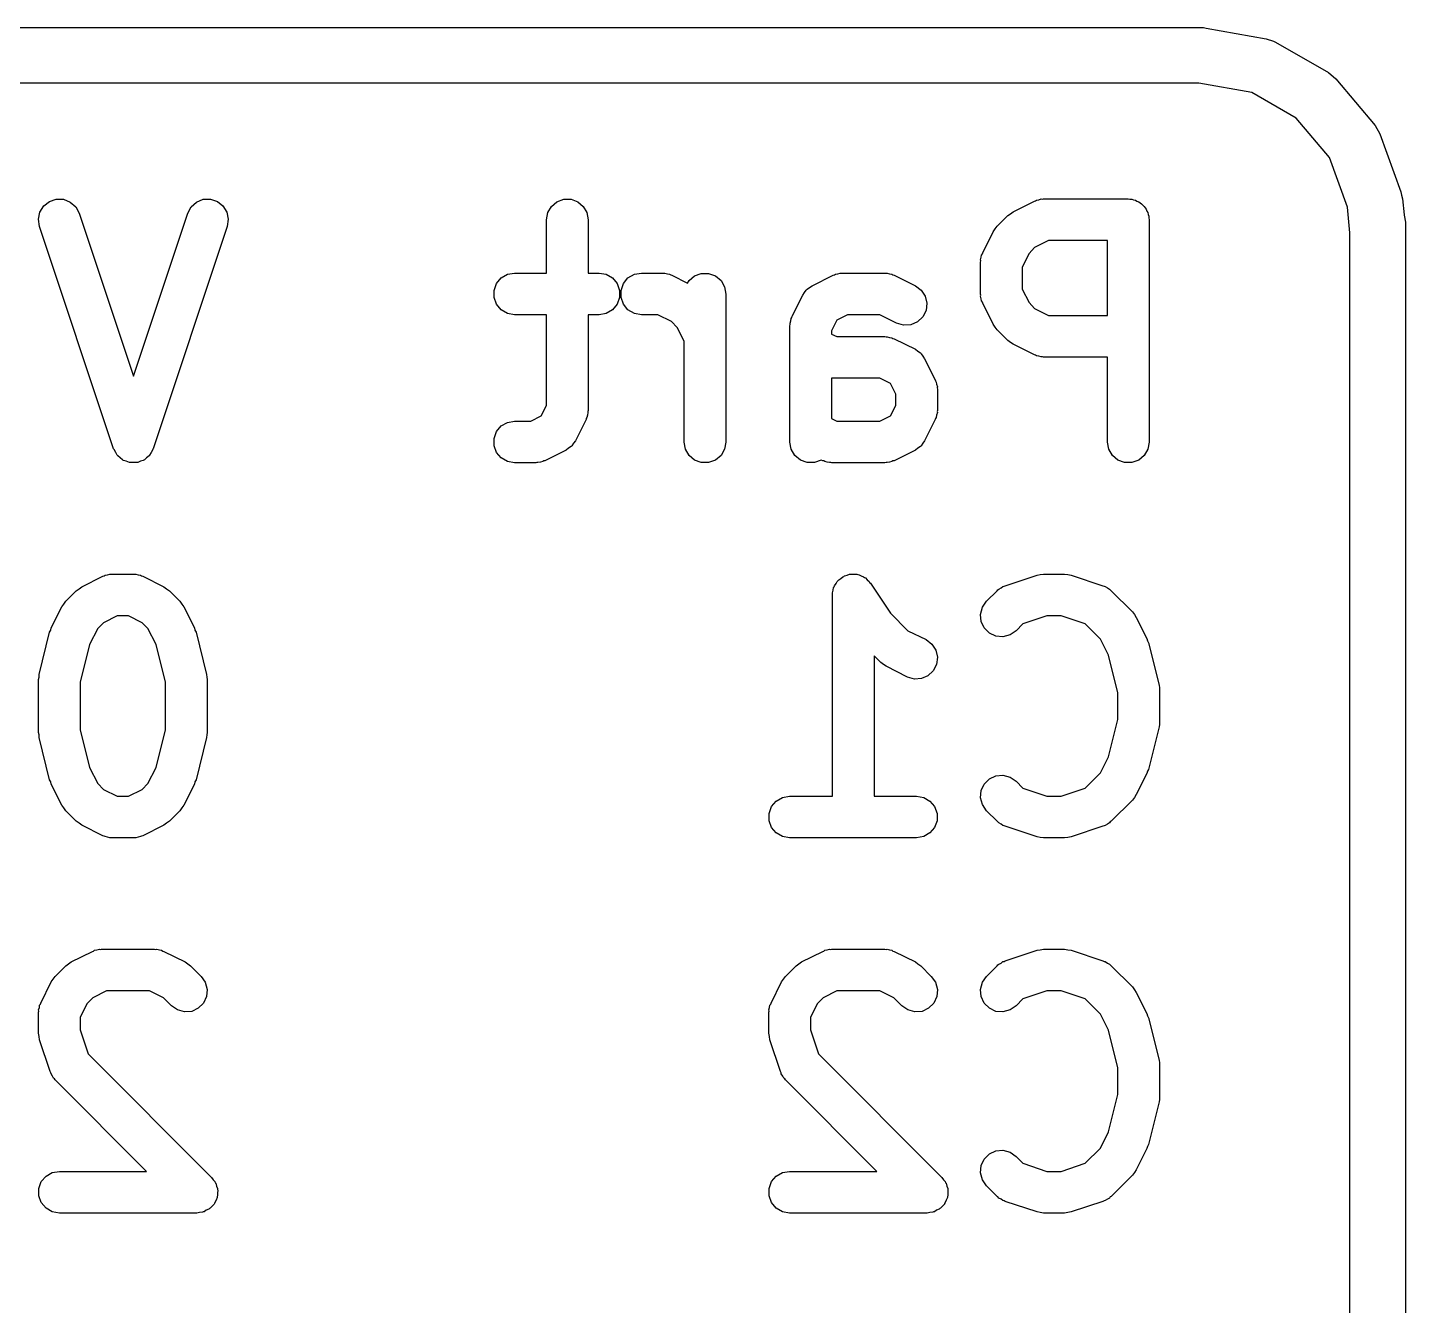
# Model space of a CAD drawing. Extents: x 105.7 to 188.1, y -135.5 to -88.6.
# Drawn here: x 110.684 to 115.645, y -111.179 to -106.58 of the extents above; entities that cross this region are included whole.
import ezdxf

# ---------------------------------------------------------------- set-up
doc = ezdxf.new("R2010")
doc.units = 0
doc.header["$MEASUREMENT"] = 0
doc.layers.add('BLACK', color=7, linetype='CONTINUOUS')

msp = doc.modelspace()

# ---------------------------------------------------------------- linework, layer by layer
at = {"layer": 'BLACK', "linetype": 'CONTINUOUS'}
for p, q in [((105.791, -106.58), (114.918, -106.58)), ((114.918, -106.58), (114.927, -106.582)), ((114.927, -106.582), (114.927, -106.582)), ((114.927, -106.582), (115.144, -106.62)), ((115.144, -106.62), (115.17, -106.629)), ((115.17, -106.629), (115.177, -106.632)), ((115.177, -106.632), (115.368, -106.742)), ((115.368, -106.742), (115.394, -106.764)), ((114.901, -106.78), (105.791, -106.78)), ((115.092, -106.814), (114.901, -106.78)), ((115.394, -106.764), (115.536, -106.933)), ((115.252, -106.906), (115.092, -106.814)), ((115.372, -107.048), (115.252, -106.906)), ((115.536, -106.933), (115.553, -106.963)), ((115.553, -106.963), (115.629, -107.171)), ((115.436, -107.227), (115.372, -107.048)), ((115.629, -107.171), (115.631, -107.183)), ((115.631, -107.183), (115.635, -107.196)), ((115.635, -107.196), (115.64, -107.254)), ((110.724, -107.27), (110.729, -107.244)), ((110.729, -107.244), (110.743, -107.222)), ((110.743, -107.222), (110.763, -107.206)), ((110.763, -107.206), (110.788, -107.198)), ((110.788, -107.198), (110.814, -107.198)), ((110.814, -107.198), (110.838, -107.208)), ((110.838, -107.208), (110.858, -107.225)), ((110.858, -107.225), (110.87, -107.248)), ((111.261, -107.248), (111.274, -107.225)), ((111.274, -107.225), (111.293, -107.208)), ((111.293, -107.208), (111.317, -107.198)), ((111.317, -107.198), (111.343, -107.198)), ((111.343, -107.198), (111.368, -107.206)), ((111.368, -107.206), (111.388, -107.222)), ((111.388, -107.222), (111.402, -107.244)), ((111.402, -107.244), (111.407, -107.27)), ((112.553, -107.272), (112.557, -107.246)), ((112.557, -107.246), (112.571, -107.224)), ((112.571, -107.224), (112.59, -107.207)), ((112.59, -107.207), (112.615, -107.198)), ((112.615, -107.198), (112.641, -107.198)), ((112.641, -107.198), (112.665, -107.207)), ((112.665, -107.207), (112.685, -107.224)), ((112.685, -107.224), (112.698, -107.246)), ((112.698, -107.246), (112.703, -107.272)), ((114.223, -107.25), (114.233, -107.243)), ((114.233, -107.243), (114.309, -107.205)), ((114.309, -107.205), (114.313, -107.204)), ((114.313, -107.204), (114.317, -107.201)), ((114.317, -107.201), (114.325, -107.2)), ((114.325, -107.2), (114.334, -107.197)), ((114.334, -107.197), (114.338, -107.198)), ((114.338, -107.198), (114.342, -107.197)), ((114.342, -107.197), (114.647, -107.197)), ((114.647, -107.197), (114.653, -107.198)), ((114.653, -107.198), (114.66, -107.198)), ((114.66, -107.198), (114.666, -107.2)), ((114.666, -107.2), (114.673, -107.201)), ((114.673, -107.201), (114.678, -107.205)), ((114.678, -107.205), (114.685, -107.207)), ((114.685, -107.207), (114.69, -107.211)), ((114.69, -107.211), (114.695, -107.214)), ((114.695, -107.214), (114.699, -107.219)), ((114.699, -107.219), (114.704, -107.224)), ((114.704, -107.224), (114.708, -107.229)), ((114.708, -107.229), (114.712, -107.234)), ((114.712, -107.234), (114.714, -107.241)), ((114.714, -107.241), (114.718, -107.246)), ((114.718, -107.246), (114.719, -107.253)), ((115.445, -107.319), (115.436, -107.227)), ((110.728, -107.296), (110.724, -107.27)), ((110.87, -107.248), (111.066, -107.835)), ((111.066, -107.835), (111.261, -107.248)), ((111.407, -107.27), (111.403, -107.296)), ((112.553, -107.464), (112.553, -107.272)), ((112.703, -107.272), (112.703, -107.464)), ((114.168, -107.305), (114.175, -107.295)), ((114.175, -107.295), (114.213, -107.257)), ((114.213, -107.257), (114.223, -107.25)), ((114.719, -107.253), (114.721, -107.259)), ((114.721, -107.259), (114.721, -107.265)), ((114.721, -107.265), (114.722, -107.272)), ((114.722, -107.272), (114.722, -108.072)), ((115.64, -107.254), (115.64, -107.255)), ((115.64, -107.255), (115.645, -107.281)), ((115.645, -107.281), (115.645, -116.239)), ((110.994, -108.096), (110.728, -107.296)), ((111.403, -107.296), (111.137, -108.096)), ((114.123, -107.391), (114.161, -107.315)), ((114.161, -107.315), (114.168, -107.305)), ((115.445, -116.222), (115.445, -107.319)), ((114.122, -107.395), (114.123, -107.391)), ((114.29, -107.393), (114.265, -107.442)), ((114.31, -107.372), (114.29, -107.393)), ((114.36, -107.347), (114.31, -107.372)), ((114.572, -107.347), (114.36, -107.347)), ((114.572, -107.616), (114.572, -107.347)), ((114.115, -107.416), (114.118, -107.407)), ((114.116, -107.42), (114.115, -107.416)), ((114.115, -107.424), (114.116, -107.42)), ((114.115, -107.539), (114.115, -107.424)), ((114.118, -107.407), (114.119, -107.399)), ((114.119, -107.399), (114.122, -107.395)), ((114.265, -107.442), (114.265, -107.521)), ((112.373, -107.501), (112.389, -107.481)), ((112.389, -107.481), (112.412, -107.468)), ((112.412, -107.468), (112.438, -107.464)), ((112.438, -107.464), (112.553, -107.464)), ((112.703, -107.464), (112.742, -107.464)), ((112.742, -107.464), (112.768, -107.468)), ((112.768, -107.468), (112.79, -107.481)), ((112.79, -107.481), (112.807, -107.501)), ((112.83, -107.501), (112.846, -107.481)), ((112.846, -107.481), (112.869, -107.468)), ((112.869, -107.468), (112.895, -107.464)), ((112.895, -107.464), (112.971, -107.464)), ((112.971, -107.464), (112.975, -107.464)), ((112.975, -107.464), (112.979, -107.464)), ((112.979, -107.464), (112.988, -107.467)), ((112.988, -107.467), (112.996, -107.468)), ((112.996, -107.468), (113, -107.47)), ((113, -107.47), (113.004, -107.471)), ((113.004, -107.471), (113.06, -107.5)), ((113.06, -107.5), (113.066, -107.49)), ((113.066, -107.49), (113.086, -107.474)), ((113.086, -107.474), (113.11, -107.465)), ((113.11, -107.465), (113.136, -107.465)), ((113.136, -107.465), (113.161, -107.474)), ((113.161, -107.474), (113.181, -107.49)), ((113.181, -107.49), (113.194, -107.513)), ((113.509, -107.51), (113.585, -107.471)), ((113.585, -107.471), (113.589, -107.47)), ((113.589, -107.47), (113.593, -107.468)), ((113.593, -107.468), (113.601, -107.467)), ((113.601, -107.467), (113.61, -107.464)), ((113.61, -107.464), (113.614, -107.464)), ((113.614, -107.464), (113.618, -107.464)), ((113.618, -107.464), (113.771, -107.464)), ((113.771, -107.464), (113.775, -107.464)), ((113.775, -107.464), (113.779, -107.464)), ((113.779, -107.464), (113.788, -107.467)), ((113.788, -107.467), (113.796, -107.468)), ((113.796, -107.468), (113.8, -107.47)), ((113.8, -107.47), (113.804, -107.471)), ((113.804, -107.471), (113.881, -107.51)), ((112.364, -107.526), (112.373, -107.501)), ((112.364, -107.552), (112.364, -107.526)), ((112.807, -107.501), (112.816, -107.526)), ((112.816, -107.526), (112.816, -107.552)), ((112.821, -107.526), (112.83, -107.501)), ((112.821, -107.552), (112.821, -107.526)), ((113.194, -107.513), (113.198, -107.539)), ((113.198, -107.539), (113.198, -108.072)), ((113.437, -107.619), (113.475, -107.543)), ((113.475, -107.543), (113.482, -107.534)), ((113.482, -107.534), (113.488, -107.525)), ((113.488, -107.525), (113.489, -107.524)), ((113.489, -107.524), (113.491, -107.522)), ((113.491, -107.522), (113.5, -107.516)), ((113.5, -107.516), (113.509, -107.51)), ((113.881, -107.51), (113.901, -107.525)), ((113.901, -107.525), (113.916, -107.547)), ((114.116, -107.543), (114.115, -107.539)), ((114.115, -107.547), (114.116, -107.543)), ((114.265, -107.521), (114.29, -107.57)), ((112.373, -107.576), (112.364, -107.552)), ((112.389, -107.596), (112.373, -107.576)), ((112.807, -107.576), (112.79, -107.596)), ((112.816, -107.552), (112.807, -107.576)), ((112.83, -107.576), (112.821, -107.552)), ((112.846, -107.596), (112.83, -107.576)), ((113.916, -107.547), (113.922, -107.572)), ((113.922, -107.572), (113.919, -107.598)), ((114.118, -107.556), (114.115, -107.547)), ((114.119, -107.564), (114.118, -107.556)), ((114.122, -107.568), (114.119, -107.564)), ((114.123, -107.572), (114.122, -107.568)), ((114.161, -107.648), (114.123, -107.572)), ((114.29, -107.57), (114.31, -107.591)), ((114.31, -107.591), (114.36, -107.616)), ((112.412, -107.609), (112.389, -107.596)), ((112.438, -107.614), (112.412, -107.609)), ((112.553, -107.614), (112.438, -107.614)), ((112.553, -107.94), (112.553, -107.614)), ((112.742, -107.614), (112.703, -107.614)), ((112.703, -107.614), (112.703, -107.958)), ((112.768, -107.609), (112.742, -107.614)), ((112.79, -107.596), (112.768, -107.609)), ((112.869, -107.609), (112.846, -107.596)), ((112.895, -107.614), (112.869, -107.609)), ((112.953, -107.614), (112.895, -107.614)), ((113.003, -107.638), (112.953, -107.614)), ((113.023, -107.659), (113.003, -107.638)), ((113.43, -107.644), (113.432, -107.636)), ((113.432, -107.636), (113.434, -107.627)), ((113.434, -107.627), (113.436, -107.623)), ((113.436, -107.623), (113.437, -107.619)), ((113.598, -107.633), (113.579, -107.671)), ((113.636, -107.614), (113.598, -107.633)), ((113.753, -107.614), (113.636, -107.614)), ((113.813, -107.644), (113.753, -107.614)), ((113.888, -107.639), (113.864, -107.65)), ((113.907, -107.621), (113.888, -107.639)), ((113.919, -107.598), (113.907, -107.621)), ((114.36, -107.616), (114.572, -107.616)), ((113.048, -107.709), (113.023, -107.659)), ((113.429, -107.653), (113.43, -107.649)), ((113.429, -108.072), (113.429, -107.653)), ((113.43, -107.649), (113.43, -107.644)), ((113.579, -107.671), (113.579, -107.683)), ((113.579, -107.683), (113.598, -107.692)), ((113.598, -107.692), (113.771, -107.692)), ((113.771, -107.692), (113.775, -107.693)), ((113.838, -107.651), (113.813, -107.644)), ((113.864, -107.65), (113.838, -107.651)), ((114.168, -107.658), (114.161, -107.648)), ((114.175, -107.668), (114.168, -107.658)), ((114.213, -107.706), (114.175, -107.668)), ((113.048, -108.072), (113.048, -107.709)), ((113.775, -107.693), (113.779, -107.693)), ((113.779, -107.693), (113.788, -107.695)), ((113.788, -107.695), (113.796, -107.697)), ((113.796, -107.697), (113.8, -107.699)), ((113.8, -107.699), (113.804, -107.7)), ((113.804, -107.7), (113.881, -107.738)), ((113.881, -107.738), (113.889, -107.745)), ((114.223, -107.713), (114.213, -107.706)), ((114.233, -107.72), (114.223, -107.713)), ((114.309, -107.758), (114.233, -107.72)), ((113.889, -107.745), (113.899, -107.751)), ((113.899, -107.751), (113.9, -107.752)), ((113.9, -107.752), (113.901, -107.754)), ((113.901, -107.754), (113.908, -107.763)), ((113.908, -107.763), (113.914, -107.772)), ((113.914, -107.772), (113.952, -107.848)), ((114.313, -107.759), (114.309, -107.758)), ((114.317, -107.761), (114.313, -107.759)), ((114.325, -107.763), (114.317, -107.761)), ((114.334, -107.765), (114.325, -107.763)), ((114.338, -107.765), (114.334, -107.765)), ((114.342, -107.766), (114.338, -107.765)), ((114.572, -107.766), (114.342, -107.766)), ((114.572, -108.072), (114.572, -107.766)), ((113.58, -107.842), (113.579, -107.842)), ((113.579, -107.842), (113.579, -107.987)), ((113.753, -107.842), (113.58, -107.842)), ((113.791, -107.861), (113.753, -107.842)), ((113.81, -107.899), (113.791, -107.861)), ((113.952, -107.848), (113.953, -107.852)), ((113.953, -107.852), (113.956, -107.856)), ((113.956, -107.856), (113.957, -107.864)), ((113.957, -107.864), (113.96, -107.873)), ((113.96, -107.873), (113.959, -107.877)), ((113.959, -107.877), (113.96, -107.881)), ((113.96, -107.881), (113.96, -107.958)), ((112.534, -107.978), (112.553, -107.94)), ((113.791, -107.978), (113.81, -107.94)), ((113.81, -107.94), (113.81, -107.899)), ((112.496, -107.997), (112.534, -107.978)), ((112.696, -107.987), (112.695, -107.991)), ((112.698, -107.983), (112.696, -107.987)), ((112.7, -107.975), (112.698, -107.983)), ((112.702, -107.966), (112.7, -107.975)), ((112.703, -107.958), (112.702, -107.962)), ((112.702, -107.962), (112.702, -107.966)), ((113.579, -107.987), (113.598, -107.997)), ((113.753, -107.997), (113.791, -107.978)), ((113.953, -107.987), (113.952, -107.991)), ((113.956, -107.983), (113.953, -107.987)), ((113.957, -107.975), (113.956, -107.983)), ((113.96, -107.966), (113.957, -107.975)), ((113.96, -107.958), (113.959, -107.962)), ((113.959, -107.962), (113.96, -107.966)), ((112.364, -108.059), (112.373, -108.034)), ((112.373, -108.034), (112.389, -108.014)), ((112.389, -108.014), (112.412, -108.001)), ((112.412, -108.001), (112.438, -107.997)), ((112.438, -107.997), (112.496, -107.997)), ((112.695, -107.991), (112.657, -108.067)), ((113.598, -107.997), (113.753, -107.997)), ((113.952, -107.991), (113.914, -108.067)), ((112.364, -108.085), (112.364, -108.059)), ((112.373, -108.109), (112.364, -108.085)), ((112.641, -108.088), (112.632, -108.094)), ((112.643, -108.087), (112.641, -108.088)), ((112.644, -108.085), (112.643, -108.087)), ((112.65, -108.076), (112.644, -108.085)), ((112.657, -108.067), (112.65, -108.076)), ((113.053, -108.098), (113.048, -108.072)), ((113.198, -108.072), (113.194, -108.098)), ((113.434, -108.098), (113.429, -108.072)), ((113.899, -108.088), (113.889, -108.094)), ((113.9, -108.087), (113.899, -108.088)), ((113.901, -108.085), (113.9, -108.087)), ((113.908, -108.076), (113.901, -108.085)), ((113.914, -108.067), (113.908, -108.076)), ((114.577, -108.098), (114.572, -108.072)), ((114.722, -108.072), (114.718, -108.098)), ((110.995, -108.097), (110.994, -108.096)), ((110.996, -108.099), (110.995, -108.097)), ((111.002, -108.109), (110.996, -108.099)), ((111.007, -108.119), (111.002, -108.109)), ((111.008, -108.12), (111.007, -108.119)), ((111.01, -108.122), (111.008, -108.12)), ((111.018, -108.129), (111.01, -108.122)), ((111.026, -108.136), (111.018, -108.129)), ((111.028, -108.137), (111.026, -108.136)), ((111.03, -108.138), (111.028, -108.137)), ((111.04, -108.141), (111.03, -108.138)), ((111.101, -108.138), (111.091, -108.141)), ((111.103, -108.137), (111.101, -108.138)), ((111.105, -108.136), (111.103, -108.137)), ((111.113, -108.129), (111.105, -108.136)), ((111.122, -108.122), (111.113, -108.129)), ((111.123, -108.12), (111.122, -108.122)), ((111.124, -108.119), (111.123, -108.12)), ((111.13, -108.109), (111.124, -108.119)), ((111.135, -108.099), (111.13, -108.109)), ((111.136, -108.097), (111.135, -108.099)), ((111.137, -108.096), (111.136, -108.097)), ((112.389, -108.129), (112.373, -108.109)), ((112.412, -108.142), (112.389, -108.129)), ((112.623, -108.101), (112.547, -108.139)), ((112.632, -108.094), (112.623, -108.101)), ((113.066, -108.12), (113.053, -108.098)), ((113.086, -108.137), (113.066, -108.12)), ((113.11, -108.146), (113.086, -108.137)), ((113.161, -108.137), (113.136, -108.146)), ((113.181, -108.12), (113.161, -108.137)), ((113.194, -108.098), (113.181, -108.12)), ((113.447, -108.12), (113.434, -108.098)), ((113.467, -108.137), (113.447, -108.12)), ((113.491, -108.146), (113.467, -108.137)), ((113.542, -108.137), (113.517, -108.146)), ((113.547, -108.139), (113.542, -108.137)), ((113.542, -108.137), (113.542, -108.137)), ((113.881, -108.101), (113.804, -108.139)), ((113.889, -108.094), (113.881, -108.101)), ((114.59, -108.12), (114.577, -108.098)), ((114.61, -108.137), (114.59, -108.12)), ((114.634, -108.146), (114.61, -108.137)), ((114.685, -108.137), (114.66, -108.146)), ((114.704, -108.12), (114.685, -108.137)), ((114.718, -108.098), (114.704, -108.12)), ((111.051, -108.145), (111.04, -108.141)), ((111.053, -108.145), (111.051, -108.145)), ((111.055, -108.146), (111.053, -108.145)), ((111.066, -108.146), (111.055, -108.146)), ((111.077, -108.146), (111.066, -108.146)), ((111.079, -108.145), (111.077, -108.146)), ((111.081, -108.145), (111.079, -108.145)), ((111.091, -108.141), (111.081, -108.145)), ((112.438, -108.147), (112.412, -108.142)), ((112.514, -108.147), (112.438, -108.147)), ((112.518, -108.146), (112.514, -108.147)), ((112.522, -108.146), (112.518, -108.146)), ((112.531, -108.144), (112.522, -108.146)), ((112.539, -108.142), (112.531, -108.144)), ((112.543, -108.14), (112.539, -108.142)), ((112.547, -108.139), (112.543, -108.14)), ((113.136, -108.146), (113.11, -108.146)), ((113.517, -108.146), (113.491, -108.146)), ((113.551, -108.14), (113.547, -108.139)), ((113.555, -108.142), (113.551, -108.14)), ((113.563, -108.144), (113.555, -108.142)), ((113.572, -108.146), (113.563, -108.144)), ((113.576, -108.146), (113.572, -108.146)), ((113.58, -108.147), (113.576, -108.146)), ((113.771, -108.147), (113.58, -108.147)), ((113.775, -108.146), (113.771, -108.147)), ((113.779, -108.146), (113.775, -108.146)), ((113.788, -108.144), (113.779, -108.146)), ((113.796, -108.142), (113.788, -108.144)), ((113.8, -108.14), (113.796, -108.142)), ((113.804, -108.139), (113.8, -108.14)), ((114.66, -108.146), (114.634, -108.146)), ((110.88, -108.593), (110.956, -108.555)), ((110.956, -108.555), (110.96, -108.554)), ((110.96, -108.554), (110.964, -108.551)), ((110.964, -108.551), (110.972, -108.55)), ((110.972, -108.55), (110.981, -108.547)), ((110.981, -108.547), (110.985, -108.548)), ((110.985, -108.548), (110.989, -108.547)), ((110.989, -108.547), (111.066, -108.547)), ((111.066, -108.547), (111.07, -108.548)), ((111.07, -108.548), (111.074, -108.547)), ((111.074, -108.547), (111.083, -108.55)), ((111.083, -108.55), (111.091, -108.551)), ((111.091, -108.551), (111.095, -108.554)), ((111.095, -108.554), (111.099, -108.555)), ((111.099, -108.555), (111.175, -108.593)), ((113.589, -108.589), (113.595, -108.581)), ((113.595, -108.581), (113.599, -108.574)), ((113.599, -108.574), (113.602, -108.571)), ((113.602, -108.571), (113.605, -108.568)), ((113.605, -108.568), (113.612, -108.563)), ((113.612, -108.563), (113.619, -108.557)), ((113.619, -108.557), (113.623, -108.556)), ((113.623, -108.556), (113.626, -108.553)), ((113.626, -108.553), (113.635, -108.551)), ((113.635, -108.551), (113.644, -108.548)), ((113.644, -108.548), (113.648, -108.548)), ((113.648, -108.548), (113.652, -108.547)), ((113.652, -108.547), (113.661, -108.548)), ((113.661, -108.548), (113.67, -108.548)), ((113.67, -108.548), (113.673, -108.549)), ((113.673, -108.549), (113.678, -108.55)), ((113.678, -108.55), (113.686, -108.554)), ((113.686, -108.554), (113.694, -108.557)), ((113.694, -108.557), (113.697, -108.56)), ((113.697, -108.56), (113.701, -108.561)), ((113.701, -108.561), (113.707, -108.568)), ((113.707, -108.568), (113.714, -108.574)), ((113.714, -108.574), (113.716, -108.577)), ((113.716, -108.577), (113.719, -108.58)), ((113.719, -108.58), (113.791, -108.688)), ((114.204, -108.589), (114.319, -108.551)), ((114.319, -108.551), (114.33, -108.549)), ((114.33, -108.549), (114.342, -108.547)), ((114.342, -108.547), (114.418, -108.547)), ((114.418, -108.547), (114.43, -108.549)), ((114.43, -108.549), (114.442, -108.551)), ((114.442, -108.551), (114.556, -108.589)), ((110.822, -108.645), (110.86, -108.607)), ((110.86, -108.607), (110.87, -108.6)), ((110.87, -108.6), (110.88, -108.593)), ((111.175, -108.593), (111.185, -108.6)), ((111.185, -108.6), (111.195, -108.607)), ((111.195, -108.607), (111.233, -108.645)), ((113.582, -108.614), (113.585, -108.605)), ((113.582, -108.618), (113.582, -108.614)), ((113.582, -108.622), (113.582, -108.618)), ((113.582, -109.347), (113.582, -108.622)), ((113.585, -108.605), (113.586, -108.596)), ((113.586, -108.596), (113.588, -108.593)), ((113.588, -108.593), (113.589, -108.589)), ((114.137, -108.645), (114.175, -108.607)), ((114.175, -108.607), (114.178, -108.604)), ((114.178, -108.604), (114.181, -108.601)), ((114.181, -108.601), (114.189, -108.597)), ((114.189, -108.597), (114.196, -108.592)), ((114.196, -108.592), (114.2, -108.591)), ((114.2, -108.591), (114.204, -108.589)), ((114.556, -108.589), (114.56, -108.591)), ((114.56, -108.591), (114.564, -108.592)), ((114.564, -108.592), (114.572, -108.597)), ((114.572, -108.597), (114.579, -108.601)), ((114.579, -108.601), (114.582, -108.604)), ((114.582, -108.604), (114.586, -108.607)), ((114.586, -108.607), (114.662, -108.683)), ((110.77, -108.741), (110.808, -108.665)), ((110.808, -108.665), (110.815, -108.655)), ((110.815, -108.655), (110.822, -108.645)), ((111.233, -108.645), (111.24, -108.655)), ((111.24, -108.655), (111.247, -108.665)), ((111.247, -108.665), (111.285, -108.741)), ((114.115, -108.692), (114.122, -108.666)), ((114.122, -108.666), (114.137, -108.645)), ((114.662, -108.683), (114.669, -108.693)), ((110.958, -108.722), (110.937, -108.743)), ((111.007, -108.697), (110.958, -108.722)), ((111.048, -108.697), (111.007, -108.697)), ((111.097, -108.722), (111.048, -108.697)), ((111.118, -108.743), (111.097, -108.722)), ((113.791, -108.688), (113.853, -108.751)), ((114.117, -108.718), (114.115, -108.692)), ((114.128, -108.741), (114.117, -108.718)), ((114.268, -108.726), (114.243, -108.751)), ((114.354, -108.697), (114.268, -108.726)), ((114.406, -108.697), (114.354, -108.697)), ((114.492, -108.726), (114.406, -108.697)), ((114.547, -108.781), (114.492, -108.726)), ((114.669, -108.693), (114.676, -108.703)), ((114.676, -108.703), (114.714, -108.779)), ((110.726, -108.908), (110.764, -108.756)), ((110.764, -108.756), (110.768, -108.749)), ((110.768, -108.749), (110.77, -108.741)), ((110.937, -108.743), (110.908, -108.8)), ((111.147, -108.8), (111.118, -108.743)), ((111.285, -108.741), (111.287, -108.749)), ((111.287, -108.749), (111.291, -108.756)), ((111.291, -108.756), (111.329, -108.908)), ((113.853, -108.751), (113.919, -108.783)), ((113.919, -108.783), (113.94, -108.799)), ((114.147, -108.76), (114.128, -108.741)), ((114.17, -108.771), (114.147, -108.76)), ((114.196, -108.773), (114.17, -108.771)), ((114.222, -108.766), (114.196, -108.773)), ((114.243, -108.751), (114.222, -108.766)), ((114.576, -108.839), (114.547, -108.781)), ((114.714, -108.779), (114.716, -108.787)), ((110.908, -108.8), (110.874, -108.936)), ((111.181, -108.936), (111.147, -108.8)), ((113.94, -108.799), (113.954, -108.821)), ((113.954, -108.821), (113.96, -108.846)), ((114.716, -108.787), (114.72, -108.794)), ((114.72, -108.794), (114.758, -108.947)), ((113.756, -108.865), (113.732, -108.841)), ((113.732, -108.841), (113.732, -109.347)), ((113.766, -108.872), (113.756, -108.865)), ((113.775, -108.879), (113.766, -108.872)), ((113.852, -108.918), (113.775, -108.879)), ((113.957, -108.872), (113.945, -108.895)), ((113.96, -108.846), (113.957, -108.872)), ((114.61, -108.974), (114.576, -108.839)), ((110.724, -108.927), (110.726, -108.918)), ((110.724, -109.117), (110.724, -108.927)), ((110.726, -108.918), (110.726, -108.908)), ((111.329, -108.908), (111.33, -108.918)), ((111.33, -108.918), (111.331, -108.927)), ((111.331, -108.927), (111.331, -109.117)), ((113.877, -108.925), (113.852, -108.918)), ((113.903, -108.923), (113.877, -108.925)), ((113.926, -108.913), (113.903, -108.923)), ((113.945, -108.895), (113.926, -108.913)), ((110.874, -108.936), (110.874, -109.108)), ((111.181, -109.108), (111.181, -108.936)), ((114.61, -109.07), (114.61, -108.974)), ((114.758, -108.947), (114.759, -108.956)), ((114.759, -108.956), (114.76, -108.965)), ((114.76, -108.965), (114.76, -109.079)), ((114.576, -109.205), (114.61, -109.07)), ((114.76, -109.079), (114.759, -109.088)), ((110.726, -109.126), (110.724, -109.117)), ((110.726, -109.135), (110.726, -109.126)), ((110.874, -109.108), (110.908, -109.243)), ((111.147, -109.243), (111.181, -109.108)), ((111.33, -109.126), (111.329, -109.135)), ((111.331, -109.117), (111.33, -109.126)), ((114.758, -109.097), (114.72, -109.25)), ((114.759, -109.088), (114.758, -109.097)), ((110.764, -109.288), (110.726, -109.135)), ((111.329, -109.135), (111.291, -109.288)), ((114.547, -109.263), (114.576, -109.205)), ((110.908, -109.243), (110.937, -109.301)), ((111.118, -109.301), (111.147, -109.243)), ((114.147, -109.284), (114.17, -109.273)), ((114.17, -109.273), (114.196, -109.271)), ((114.196, -109.271), (114.222, -109.278)), ((114.222, -109.278), (114.243, -109.293)), ((114.492, -109.318), (114.547, -109.263)), ((114.714, -109.265), (114.676, -109.341)), ((114.716, -109.257), (114.714, -109.265)), ((114.72, -109.25), (114.716, -109.257)), ((110.768, -109.295), (110.764, -109.288)), ((110.77, -109.303), (110.768, -109.295)), ((110.808, -109.379), (110.77, -109.303)), ((110.937, -109.301), (110.958, -109.322)), ((110.958, -109.322), (111.007, -109.347)), ((111.048, -109.347), (111.097, -109.322)), ((111.097, -109.322), (111.118, -109.301)), ((111.285, -109.303), (111.247, -109.379)), ((111.287, -109.295), (111.285, -109.303)), ((111.291, -109.288), (111.287, -109.295)), ((114.115, -109.352), (114.117, -109.326)), ((114.117, -109.326), (114.128, -109.303)), ((114.128, -109.303), (114.147, -109.284)), ((114.243, -109.293), (114.268, -109.318)), ((114.268, -109.318), (114.354, -109.347)), ((114.406, -109.347), (114.492, -109.318)), ((110.815, -109.389), (110.808, -109.379)), ((111.007, -109.347), (111.048, -109.347)), ((111.247, -109.379), (111.24, -109.389)), ((113.363, -109.384), (113.38, -109.364)), ((113.38, -109.364), (113.402, -109.351)), ((113.402, -109.351), (113.428, -109.347)), ((113.428, -109.347), (113.582, -109.347)), ((113.732, -109.347), (113.885, -109.347)), ((113.885, -109.347), (113.911, -109.351)), ((113.911, -109.351), (113.933, -109.364)), ((113.933, -109.364), (113.95, -109.384)), ((114.122, -109.377), (114.115, -109.352)), ((114.137, -109.399), (114.122, -109.377)), ((114.354, -109.347), (114.406, -109.347)), ((114.662, -109.361), (114.586, -109.437)), ((114.669, -109.351), (114.662, -109.361)), ((114.676, -109.341), (114.669, -109.351)), ((110.822, -109.399), (110.815, -109.389)), ((110.86, -109.437), (110.822, -109.399)), ((111.233, -109.399), (111.195, -109.437)), ((111.24, -109.389), (111.233, -109.399)), ((113.354, -109.409), (113.363, -109.384)), ((113.354, -109.435), (113.354, -109.409)), ((113.95, -109.384), (113.959, -109.409)), ((113.959, -109.409), (113.959, -109.435)), ((114.175, -109.437), (114.137, -109.399)), ((110.87, -109.444), (110.86, -109.437)), ((110.88, -109.451), (110.87, -109.444)), ((110.956, -109.489), (110.88, -109.451)), ((111.175, -109.451), (111.099, -109.489)), ((111.185, -109.444), (111.175, -109.451)), ((111.195, -109.437), (111.185, -109.444)), ((113.363, -109.459), (113.354, -109.435)), ((113.38, -109.479), (113.363, -109.459)), ((113.95, -109.459), (113.933, -109.479)), ((113.959, -109.435), (113.95, -109.459)), ((114.178, -109.439), (114.175, -109.437)), ((114.181, -109.443), (114.178, -109.439)), ((114.189, -109.447), (114.181, -109.443)), ((114.196, -109.452), (114.189, -109.447)), ((114.2, -109.453), (114.196, -109.452)), ((114.204, -109.455), (114.2, -109.453)), ((114.319, -109.493), (114.204, -109.455)), ((114.556, -109.455), (114.442, -109.493)), ((114.56, -109.453), (114.556, -109.455)), ((114.564, -109.452), (114.56, -109.453)), ((114.572, -109.447), (114.564, -109.452)), ((114.579, -109.443), (114.572, -109.447)), ((114.582, -109.439), (114.579, -109.443)), ((114.586, -109.437), (114.582, -109.439)), ((110.96, -109.49), (110.956, -109.489)), ((110.964, -109.492), (110.96, -109.49)), ((110.972, -109.494), (110.964, -109.492)), ((110.981, -109.496), (110.972, -109.494)), ((110.985, -109.496), (110.981, -109.496)), ((110.989, -109.497), (110.985, -109.496)), ((111.066, -109.497), (110.989, -109.497)), ((111.07, -109.496), (111.066, -109.497)), ((111.074, -109.496), (111.07, -109.496)), ((111.083, -109.494), (111.074, -109.496)), ((111.091, -109.492), (111.083, -109.494)), ((111.095, -109.49), (111.091, -109.492)), ((111.099, -109.489), (111.095, -109.49)), ((113.402, -109.492), (113.38, -109.479)), ((113.428, -109.497), (113.402, -109.492)), ((113.885, -109.497), (113.428, -109.497)), ((113.911, -109.492), (113.885, -109.497)), ((113.933, -109.479), (113.911, -109.492)), ((114.33, -109.495), (114.319, -109.493)), ((114.342, -109.497), (114.33, -109.495)), ((114.418, -109.497), (114.342, -109.497)), ((114.43, -109.495), (114.418, -109.497)), ((114.442, -109.493), (114.43, -109.495)), ((110.842, -109.943), (110.918, -109.905)), ((110.918, -109.905), (110.922, -109.904)), ((110.922, -109.904), (110.926, -109.901)), ((110.926, -109.901), (110.934, -109.9)), ((110.934, -109.9), (110.943, -109.897)), ((110.943, -109.897), (110.947, -109.898)), ((110.947, -109.898), (110.951, -109.897)), ((110.951, -109.897), (111.142, -109.897)), ((111.142, -109.897), (111.146, -109.898)), ((111.146, -109.898), (111.15, -109.897)), ((111.15, -109.897), (111.159, -109.9)), ((111.159, -109.9), (111.167, -109.901)), ((111.167, -109.901), (111.171, -109.904)), ((111.171, -109.904), (111.175, -109.905)), ((111.175, -109.905), (111.252, -109.943)), ((113.471, -109.943), (113.547, -109.905)), ((113.547, -109.905), (113.551, -109.904)), ((113.551, -109.904), (113.555, -109.901)), ((113.555, -109.901), (113.563, -109.9)), ((113.563, -109.9), (113.572, -109.897)), ((113.572, -109.897), (113.576, -109.898)), ((113.576, -109.898), (113.58, -109.897)), ((113.58, -109.897), (113.771, -109.897)), ((113.771, -109.897), (113.775, -109.898)), ((113.775, -109.898), (113.779, -109.897)), ((113.779, -109.897), (113.788, -109.9)), ((113.788, -109.9), (113.796, -109.901)), ((113.796, -109.901), (113.8, -109.904)), ((113.8, -109.904), (113.804, -109.905)), ((113.804, -109.905), (113.881, -109.943)), ((114.204, -109.939), (114.319, -109.901)), ((114.319, -109.901), (114.33, -109.899)), ((114.33, -109.899), (114.342, -109.897)), ((114.342, -109.897), (114.418, -109.897)), ((114.418, -109.897), (114.43, -109.899)), ((114.43, -109.899), (114.442, -109.901)), ((114.442, -109.901), (114.556, -109.939)), ((110.784, -109.995), (110.822, -109.957)), ((110.822, -109.957), (110.832, -109.95)), ((110.832, -109.95), (110.842, -109.943)), ((111.252, -109.943), (111.261, -109.95)), ((111.261, -109.95), (111.271, -109.957)), ((111.271, -109.957), (111.309, -109.995)), ((113.413, -109.995), (113.451, -109.957)), ((113.451, -109.957), (113.461, -109.95)), ((113.461, -109.95), (113.471, -109.943)), ((113.881, -109.943), (113.89, -109.95)), ((113.89, -109.95), (113.9, -109.957)), ((113.9, -109.957), (113.938, -109.995)), ((114.137, -109.995), (114.175, -109.957)), ((114.175, -109.957), (114.178, -109.954)), ((114.178, -109.954), (114.181, -109.951)), ((114.181, -109.951), (114.189, -109.947)), ((114.189, -109.947), (114.196, -109.942)), ((114.196, -109.942), (114.2, -109.941)), ((114.2, -109.941), (114.204, -109.939)), ((114.556, -109.939), (114.56, -109.941)), ((114.56, -109.941), (114.564, -109.942)), ((114.564, -109.942), (114.572, -109.947)), ((114.572, -109.947), (114.579, -109.951)), ((114.579, -109.951), (114.582, -109.954)), ((114.582, -109.954), (114.586, -109.957)), ((114.586, -109.957), (114.662, -110.033)), ((110.732, -110.091), (110.77, -110.015)), ((110.77, -110.015), (110.777, -110.005)), ((110.777, -110.005), (110.784, -109.995)), ((111.309, -109.995), (111.324, -110.016)), ((111.324, -110.016), (111.331, -110.042)), ((113.361, -110.091), (113.399, -110.015)), ((113.399, -110.015), (113.406, -110.005)), ((113.406, -110.005), (113.413, -109.995)), ((113.938, -109.995), (113.953, -110.016)), ((113.953, -110.016), (113.96, -110.042)), ((114.115, -110.042), (114.122, -110.016)), ((114.122, -110.016), (114.137, -109.995)), ((110.92, -110.072), (110.899, -110.093)), ((110.969, -110.047), (110.92, -110.072)), ((111.124, -110.047), (110.969, -110.047)), ((111.174, -110.072), (111.124, -110.047)), ((111.203, -110.101), (111.174, -110.072)), ((111.329, -110.068), (111.318, -110.091)), ((111.331, -110.042), (111.329, -110.068)), ((113.549, -110.072), (113.528, -110.093)), ((113.598, -110.047), (113.549, -110.072)), ((113.753, -110.047), (113.598, -110.047)), ((113.803, -110.072), (113.753, -110.047)), ((113.832, -110.101), (113.803, -110.072)), ((113.958, -110.068), (113.947, -110.091)), ((113.96, -110.042), (113.958, -110.068)), ((114.117, -110.068), (114.115, -110.042)), ((114.128, -110.091), (114.117, -110.068)), ((114.354, -110.047), (114.268, -110.076)), ((114.406, -110.047), (114.354, -110.047)), ((114.492, -110.076), (114.406, -110.047)), ((114.662, -110.033), (114.669, -110.043)), ((114.669, -110.043), (114.676, -110.053)), ((114.676, -110.053), (114.714, -110.129)), ((110.724, -110.116), (110.727, -110.107)), ((110.725, -110.12), (110.724, -110.116)), ((110.724, -110.124), (110.725, -110.12)), ((110.727, -110.107), (110.728, -110.099)), ((110.728, -110.099), (110.731, -110.095)), ((110.731, -110.095), (110.732, -110.091)), ((110.899, -110.093), (110.874, -110.142)), ((111.224, -110.116), (111.203, -110.101)), ((111.25, -110.123), (111.224, -110.116)), ((111.276, -110.121), (111.25, -110.123)), ((111.299, -110.11), (111.276, -110.121)), ((111.318, -110.091), (111.299, -110.11)), ((113.353, -110.116), (113.356, -110.107)), ((113.354, -110.12), (113.353, -110.116)), ((113.353, -110.124), (113.354, -110.12)), ((113.356, -110.107), (113.357, -110.099)), ((113.357, -110.099), (113.36, -110.095)), ((113.36, -110.095), (113.361, -110.091)), ((113.528, -110.093), (113.503, -110.142)), ((113.853, -110.116), (113.832, -110.101)), ((113.879, -110.123), (113.853, -110.116)), ((113.905, -110.121), (113.879, -110.123)), ((113.928, -110.11), (113.905, -110.121)), ((113.947, -110.091), (113.928, -110.11)), ((114.147, -110.11), (114.128, -110.091)), ((114.17, -110.121), (114.147, -110.11)), ((114.196, -110.123), (114.17, -110.121)), ((114.222, -110.116), (114.196, -110.123)), ((114.243, -110.101), (114.222, -110.116)), ((114.268, -110.076), (114.243, -110.101)), ((114.547, -110.131), (114.492, -110.076)), ((110.724, -110.2), (110.724, -110.124)), ((110.874, -110.142), (110.874, -110.188)), ((113.353, -110.2), (113.353, -110.124)), ((113.503, -110.142), (113.503, -110.188)), ((114.576, -110.189), (114.547, -110.131)), ((114.714, -110.129), (114.716, -110.137)), ((114.716, -110.137), (114.72, -110.144)), ((114.72, -110.144), (114.758, -110.297)), ((110.726, -110.212), (110.724, -110.2)), ((110.728, -110.224), (110.726, -110.212)), ((110.874, -110.188), (110.903, -110.274)), ((113.355, -110.212), (113.353, -110.2)), ((113.357, -110.224), (113.355, -110.212)), ((113.503, -110.188), (113.532, -110.274)), ((114.61, -110.324), (114.576, -110.189)), ((110.766, -110.338), (110.728, -110.224)), ((113.395, -110.338), (113.357, -110.224)), ((110.903, -110.274), (111.347, -110.719)), ((113.532, -110.274), (113.976, -110.719)), ((114.758, -110.297), (114.759, -110.306)), ((114.759, -110.306), (114.76, -110.315)), ((114.76, -110.315), (114.76, -110.429)), ((110.768, -110.342), (110.766, -110.338)), ((110.769, -110.346), (110.768, -110.342)), ((110.774, -110.354), (110.769, -110.346)), ((110.778, -110.361), (110.774, -110.354)), ((110.782, -110.364), (110.778, -110.361)), ((110.784, -110.368), (110.782, -110.364)), ((111.113, -110.697), (110.784, -110.368)), ((113.397, -110.342), (113.395, -110.338)), ((113.398, -110.346), (113.397, -110.342)), ((113.403, -110.354), (113.398, -110.346)), ((113.407, -110.361), (113.403, -110.354)), ((113.411, -110.364), (113.407, -110.361)), ((113.413, -110.368), (113.411, -110.364)), ((113.742, -110.697), (113.413, -110.368)), ((114.61, -110.42), (114.61, -110.324)), ((114.576, -110.555), (114.61, -110.42)), ((114.758, -110.447), (114.72, -110.6)), ((114.759, -110.438), (114.758, -110.447)), ((114.76, -110.429), (114.759, -110.438)), ((114.547, -110.613), (114.576, -110.555)), ((114.492, -110.668), (114.547, -110.613)), ((114.714, -110.615), (114.676, -110.691)), ((114.716, -110.607), (114.714, -110.615)), ((114.72, -110.6), (114.716, -110.607)), ((114.117, -110.676), (114.128, -110.653)), ((114.128, -110.653), (114.147, -110.634)), ((114.147, -110.634), (114.17, -110.623)), ((114.17, -110.623), (114.196, -110.621)), ((114.196, -110.621), (114.222, -110.628)), ((114.222, -110.628), (114.243, -110.643)), ((114.243, -110.643), (114.268, -110.668)), ((114.268, -110.668), (114.354, -110.697)), ((114.406, -110.697), (114.492, -110.668)), ((110.734, -110.734), (110.751, -110.714)), ((110.751, -110.714), (110.773, -110.701)), ((110.773, -110.701), (110.799, -110.697)), ((110.799, -110.697), (111.113, -110.697)), ((113.363, -110.734), (113.38, -110.714)), ((113.38, -110.714), (113.402, -110.701)), ((113.402, -110.701), (113.428, -110.697)), ((113.428, -110.697), (113.742, -110.697)), ((114.115, -110.702), (114.117, -110.676)), ((114.122, -110.727), (114.115, -110.702)), ((114.354, -110.697), (114.406, -110.697)), ((114.662, -110.711), (114.586, -110.787)), ((114.669, -110.701), (114.662, -110.711)), ((114.676, -110.691), (114.669, -110.701)), ((110.725, -110.759), (110.734, -110.734)), ((110.725, -110.785), (110.725, -110.759)), ((111.347, -110.719), (111.353, -110.727)), ((111.353, -110.727), (111.359, -110.734)), ((111.359, -110.734), (111.36, -110.738)), ((111.36, -110.738), (111.362, -110.74)), ((111.362, -110.74), (111.365, -110.75)), ((111.365, -110.75), (111.368, -110.759)), ((111.368, -110.759), (111.368, -110.762)), ((111.368, -110.762), (111.369, -110.765)), ((111.369, -110.765), (111.368, -110.775)), ((113.354, -110.759), (113.363, -110.734)), ((113.354, -110.785), (113.354, -110.759)), ((113.976, -110.719), (113.982, -110.727)), ((113.982, -110.727), (113.988, -110.734)), ((113.988, -110.734), (113.989, -110.738)), ((113.989, -110.738), (113.991, -110.74)), ((113.991, -110.74), (113.994, -110.75)), ((113.994, -110.75), (113.997, -110.759)), ((113.997, -110.759), (113.997, -110.762)), ((113.997, -110.762), (113.998, -110.765)), ((113.998, -110.765), (113.997, -110.775)), ((114.137, -110.749), (114.122, -110.727)), ((114.175, -110.787), (114.137, -110.749)), ((110.734, -110.809), (110.725, -110.785)), ((110.751, -110.829), (110.734, -110.809)), ((111.356, -110.815), (111.349, -110.822)), ((111.357, -110.812), (111.356, -110.815)), ((111.359, -110.809), (111.357, -110.812)), ((111.363, -110.8), (111.359, -110.809)), ((111.367, -110.791), (111.363, -110.8)), ((111.368, -110.785), (111.367, -110.788)), ((111.367, -110.788), (111.367, -110.791)), ((111.368, -110.775), (111.368, -110.785)), ((113.363, -110.809), (113.354, -110.785)), ((113.38, -110.829), (113.363, -110.809)), ((113.985, -110.815), (113.978, -110.822)), ((113.986, -110.812), (113.985, -110.815)), ((113.988, -110.809), (113.986, -110.812)), ((113.992, -110.8), (113.988, -110.809)), ((113.996, -110.791), (113.992, -110.8)), ((113.997, -110.785), (113.996, -110.788)), ((113.996, -110.788), (113.996, -110.791)), ((113.997, -110.775), (113.997, -110.785)), ((114.178, -110.789), (114.175, -110.787)), ((114.181, -110.793), (114.178, -110.789)), ((114.189, -110.797), (114.181, -110.793)), ((114.196, -110.802), (114.189, -110.797)), ((114.2, -110.803), (114.196, -110.802)), ((114.204, -110.805), (114.2, -110.803)), ((114.319, -110.843), (114.204, -110.805)), ((114.556, -110.805), (114.442, -110.843)), ((114.56, -110.803), (114.556, -110.805)), ((114.564, -110.802), (114.56, -110.803)), ((114.572, -110.797), (114.564, -110.802)), ((114.579, -110.793), (114.572, -110.797)), ((114.582, -110.789), (114.579, -110.793)), ((114.586, -110.787), (114.582, -110.789)), ((110.773, -110.842), (110.751, -110.829)), ((110.799, -110.847), (110.773, -110.842)), ((111.294, -110.847), (110.799, -110.847)), ((111.304, -110.845), (111.294, -110.847)), ((111.314, -110.844), (111.304, -110.845)), ((111.317, -110.843), (111.314, -110.844)), ((111.32, -110.842), (111.317, -110.843)), ((111.328, -110.837), (111.32, -110.842)), ((111.337, -110.833), (111.328, -110.837)), ((111.34, -110.831), (111.337, -110.833)), ((111.342, -110.829), (111.34, -110.831)), ((111.349, -110.822), (111.342, -110.829)), ((113.402, -110.842), (113.38, -110.829)), ((113.428, -110.847), (113.402, -110.842)), ((113.923, -110.847), (113.428, -110.847)), ((113.933, -110.845), (113.923, -110.847)), ((113.943, -110.844), (113.933, -110.845)), ((113.946, -110.843), (113.943, -110.844)), ((113.949, -110.842), (113.946, -110.843)), ((113.957, -110.837), (113.949, -110.842)), ((113.966, -110.833), (113.957, -110.837)), ((113.969, -110.831), (113.966, -110.833)), ((113.971, -110.829), (113.969, -110.831)), ((113.978, -110.822), (113.971, -110.829)), ((114.33, -110.845), (114.319, -110.843)), ((114.342, -110.847), (114.33, -110.845)), ((114.418, -110.847), (114.342, -110.847)), ((114.43, -110.845), (114.418, -110.847)), ((114.442, -110.843), (114.43, -110.845))]:
    msp.add_line(p, q, dxfattribs=at)

doc.saveas('drawing.dxf')
